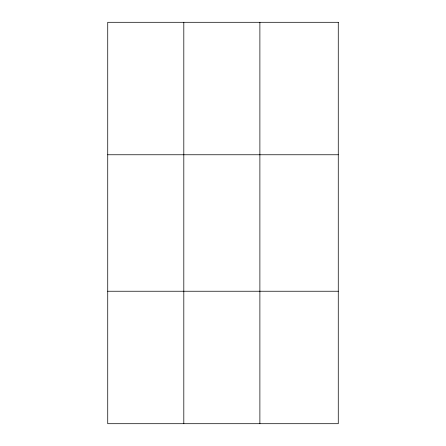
<?xml version="1.0" encoding="UTF-8"?>
<svg xmlns="http://www.w3.org/2000/svg" width="446" height="446" viewBox="0 0 446 446"><rect width="100%" height="100%" fill="white"/><g stroke="black" fill="none" stroke-linecap="round" stroke-linejoin="round"><path stroke-width="0.67" d="M183.808 22.3L183.808 423.7M259.884 22.3L259.884 423.7M107.731 154.762L338.269 154.762M107.731 291.238L338.269 291.238M338.269 22.3L338.269 423.7L107.731 423.7L107.731 22.3L338.269 22.3"/></g></svg>
